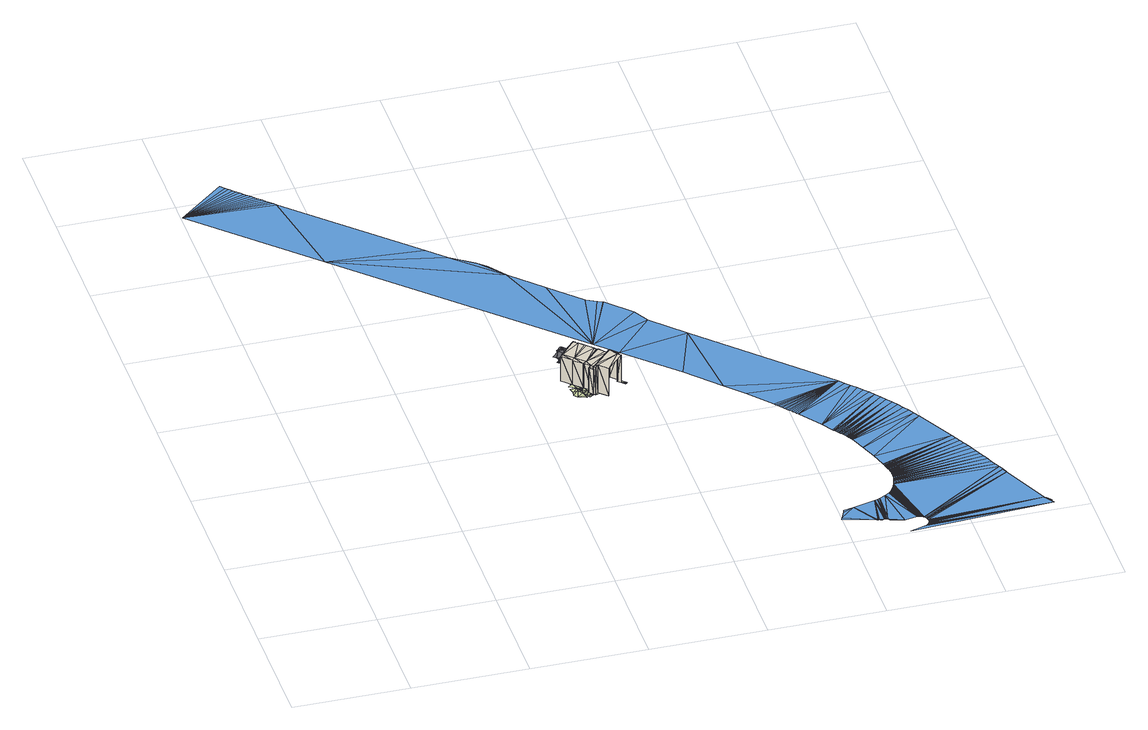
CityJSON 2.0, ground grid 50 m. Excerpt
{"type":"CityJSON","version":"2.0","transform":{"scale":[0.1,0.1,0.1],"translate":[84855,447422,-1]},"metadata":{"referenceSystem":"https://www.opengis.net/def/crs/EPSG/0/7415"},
"CityObjects":{
"building1":{"type":"Building","attributes":{"bgt_status":"bestaand","hoek":"(1:43.9)","identificatiebagpnd":"503100000017045","identificatiebagvbolaagstehuisnummer":"(1:503010000003302)","measuredHeight":12.24,"min-height-surface":0.15,"plaatsingspunt":"(1:84980.310447567.401)","plus_status":"geenWaarde","relatievehoogteligging":"0","tekst":"(1:42)"},"geometry":[{"type":"MultiSurface","lod":"1","boundaries":[[[0,1,2]],[[2,1,3]],[[4,0,5]],[[6,1,7]],[[6,7,8]],[[7,1,9]],[[7,10,11]],[[11,10,12]],[[1,0,9]],[[13,9,4]],[[10,7,9]],[[14,4,5]],[[9,0,4]],[[15,16,3]],[[3,16,2]],[[17,15,1]],[[1,15,3]],[[18,17,6]],[[6,17,1]],[[19,18,8]],[[8,18,6]],[[20,19,7]],[[7,19,8]],[[21,20,11]],[[11,20,7]],[[22,21,12]],[[12,21,11]],[[23,22,10]],[[10,22,12]],[[24,23,9]],[[9,23,10]],[[25,24,13]],[[13,24,9]],[[26,25,4]],[[4,25,13]],[[27,26,14]],[[14,26,4]],[[28,27,5]],[[5,27,14]]]}]},
"building2":{"type":"Building","attributes":{"bgt_status":"bestaand","hoek":"(1:43.9)","identificatiebagpnd":"503100000028000","identificatiebagvbolaagstehuisnummer":"(1:503010000003303)","measuredHeight":12.19,"min-height-surface":0.16,"plaatsingspunt":"(1:84984.506447563.460)","plus_status":"geenWaarde","relatievehoogteligging":"0","tekst":"(1:43)"},"geometry":[{"type":"MultiSurface","lod":"1","boundaries":[[[29,30,31]],[[29,0,30]],[[30,0,32]],[[32,0,2]],[[0,33,5]],[[34,29,35]],[[5,33,36]],[[0,29,33]],[[37,34,35]],[[33,29,34]],[[38,39,30]],[[30,39,31]],[[40,38,32]],[[32,38,30]],[[16,40,2]],[[2,40,32]],[[41,28,36]],[[36,28,5]],[[42,41,33]],[[33,41,36]],[[43,42,34]],[[34,42,33]],[[44,43,37]],[[37,43,34]],[[45,44,35]],[[35,44,37]]]}]},
"building3":{"type":"Building","attributes":{"bgt_status":"bestaand","hoek":"(1:43.9)","identificatiebagpnd":"503100000004636","identificatiebagvbolaagstehuisnummer":"(1:503010000003304)","measuredHeight":12.28,"min-height-surface":0.16,"plaatsingspunt":"(1:84988.378447559.512)","plus_status":"geenWaarde","relatievehoogteligging":"0","tekst":"(1:44)"},"geometry":[{"type":"MultiSurface","lod":"1","boundaries":[[[46,47,48]],[[49,50,51]],[[49,52,50]],[[52,53,54]],[[55,56,57]],[[53,55,57]],[[58,55,53]],[[52,46,53]],[[55,58,59]],[[52,49,46]],[[53,46,58]],[[49,47,46]],[[60,61,50]],[[50,61,51]],[[62,60,52]],[[52,60,50]],[[39,62,31]],[[31,62,54]],[[54,62,52]],[[29,31,53]],[[53,31,54]],[[35,29,57]],[[57,29,53]],[[63,45,56]],[[56,45,35]],[[56,35,57]],[[64,63,55]],[[55,63,56]],[[65,64,59]],[[59,64,55]],[[66,65,58]],[[58,65,59]],[[67,66,46]],[[46,66,58]],[[68,67,48]],[[48,67,46]],[[69,68,47]],[[47,68,48]]]}]},
"building4":{"type":"Building","attributes":{"bgt_status":"bestaand","hoek":"(1:43.9)","identificatiebagpnd":"503100000004640","identificatiebagvbolaagstehuisnummer":"(1:503010000003305)","measuredHeight":13.8,"min-height-surface":0.17,"plaatsingspunt":"(1:84991.913447554.453)","plus_status":"geenWaarde","relatievehoogteligging":"0","tekst":"(1:45)"},"geometry":[{"type":"MultiSurface","lod":"1","boundaries":[[[70,71,72]],[[73,74,75]],[[72,76,70]],[[72,77,76]],[[76,75,78]],[[75,79,80]],[[75,74,79]],[[75,76,77]],[[81,73,75]],[[82,81,75]],[[77,82,75]],[[83,77,72]],[[83,84,77]],[[85,86,72]],[[72,86,83]],[[87,85,71]],[[71,85,72]],[[61,87,51]],[[51,87,70]],[[70,87,71]],[[49,51,76]],[[76,51,70]],[[47,49,78]],[[78,49,76]],[[88,69,75]],[[75,69,47]],[[75,47,78]],[[89,88,80]],[[80,88,75]],[[90,89,79]],[[79,89,80]],[[91,90,74]],[[74,90,79]],[[92,91,73]],[[73,91,74]],[[93,92,81]],[[81,92,73]],[[94,93,82]],[[82,93,81]],[[95,94,77]],[[77,94,82]],[[96,95,84]],[[84,95,77]]]}]},
"landuse1":{"type":"LandUse","attributes":{"bgt_fysiekvoorkomen":"erf","bgt_status":"bestaand","onbegroeidterreindeeloptalud":"0","plus_fysiekvoorkomen":"waardeOnbekend","plus_status":"geenWaarde","relatievehoogteligging":"0"},"geometry":[{"type":"MultiSurface","lod":"1","boundaries":[[[97,98,99]],[[100,97,99]],[[100,101,102]],[[100,99,101]],[[99,98,103]],[[104,98,105]],[[103,98,104]],[[101,106,102]],[[107,106,40]],[[108,40,16]],[[99,109,101]],[[109,99,110]],[[99,103,111]],[[111,110,99]],[[101,109,112]],[[101,113,106]],[[101,112,113]],[[114,103,104]],[[109,110,115]],[[109,115,112]],[[104,105,116]],[[115,110,111]],[[106,117,40]],[[118,113,112]],[[118,112,115]],[[116,114,104]],[[106,113,117]],[[115,111,119]],[[118,115,119]],[[117,113,118]],[[111,103,120]],[[60,103,114]],[[117,118,119]],[[40,117,38]],[[119,111,120]],[[121,114,116]],[[120,103,60]],[[122,116,123]],[[38,117,119]],[[114,121,60]],[[38,119,39]],[[119,120,39]],[[121,116,122]],[[122,123,124]],[[120,60,125]],[[61,60,121]],[[121,122,126]],[[39,120,62]],[[125,60,62]],[[127,122,124]],[[126,122,127]],[[121,126,61]],[[120,125,62]],[[124,128,127]],[[126,127,61]],[[61,127,87]],[[127,128,87]],[[129,85,87]],[[130,129,87]],[[131,85,129]],[[130,131,129]],[[86,85,131]],[[131,130,86]]]}]},
"plantcover1":{"type":"PlantCover","attributes":{"begroeidterreindeeloptalud":"0","bgt_status":"bestaand","class":"groenvoorziening","plus_fysiekvoorkomen":"waardeOnbekend","plus_status":"geenWaarde","relatievehoogteligging":"0"},"geometry":[{"type":"MultiSurface","lod":"1","boundaries":[[[132,133,134]],[[132,134,135]],[[136,132,135]],[[136,133,132]]]}]},
"road1":{"type":"Road","attributes":{"bgt_status":"bestaand","function":"rijbaanlokaleweg","plus_functiewegdeel":"waardeOnbekend","plus_fysiekvoorkomenwegdeel":"betonstraatstenen","plus_status":"geenWaarde","relatievehoogteligging":"0","surfacematerial":"openverharding","wegdeeloptalud":"0"},"geometry":[{"type":"MultiSurface","lod":"1","boundaries":[[[137,138,139]],[[137,140,138]],[[140,137,141]],[[141,137,142]],[[142,137,143]],[[143,137,144]],[[144,137,145]],[[144,145,146]],[[137,147,145]],[[137,148,147]],[[137,149,148]],[[137,150,149]],[[137,151,150]],[[137,152,151]],[[137,153,152]],[[137,154,153]]]}]},
"road2":{"type":"Road","attributes":{"bgt_status":"bestaand","function":"rijbaanlokaleweg","plus_functiewegdeel":"waardeOnbekend","plus_fysiekvoorkomenwegdeel":"betonstraatstenen","plus_status":"geenWaarde","relatievehoogteligging":"0","surfacematerial":"openverharding","wegdeeloptalud":"0"},"geometry":[{"type":"MultiSurface","lod":"1","boundaries":[[[137,155,156]],[[137,157,154]],[[137,158,157]],[[158,137,159]],[[159,137,160]],[[160,137,161]],[[161,137,156]],[[156,155,162]],[[162,155,163]],[[163,155,164]],[[164,155,165]],[[165,155,166]],[[166,155,167]],[[167,155,168]],[[168,155,169]],[[169,155,170]],[[171,169,170]],[[172,171,170]],[[173,172,170]],[[173,170,174]]]}]},
"road3":{"type":"Road","attributes":{"bgt_status":"bestaand","function":"rijbaanlokaleweg","plus_functiewegdeel":"waardeOnbekend","plus_fysiekvoorkomenwegdeel":"betonstraatstenen","plus_status":"geenWaarde","relatievehoogteligging":"0","surfacematerial":"openverharding","wegdeeloptalud":"0"},"geometry":[{"type":"MultiSurface","lod":"1","boundaries":[[[175,176,177]],[[176,178,177]],[[178,176,179]],[[179,176,180]],[[180,176,155]],[[181,180,155]],[[182,181,155]],[[183,182,155]],[[184,183,155]],[[185,184,155]],[[186,185,155]],[[187,186,155]],[[188,187,155]],[[189,188,137]],[[190,189,137]],[[191,190,137]],[[192,191,137]],[[193,192,137]],[[193,137,139]],[[188,155,137]]]}]},
"road4":{"type":"Road","attributes":{"bgt_status":"bestaand","function":"voetpad","plus_functiewegdeel":"waardeOnbekend","plus_fysiekvoorkomenwegdeel":"gebakkenklinkers","plus_status":"geenWaarde","relatievehoogteligging":"0","surfacematerial":"openverharding","wegdeeloptalud":"0"},"geometry":[{"type":"MultiSurface","lod":"1","boundaries":[[[194,195,196]],[[194,196,197]]]}]},
"road5":{"type":"Road","attributes":{"bgt_status":"bestaand","function":"rijbaanlokaleweg","plus_functiewegdeel":"waardeOnbekend","plus_fysiekvoorkomenwegdeel":"betonstraatstenen","plus_status":"geenWaarde","relatievehoogteligging":"0","surfacematerial":"openverharding","wegdeeloptalud":"0"},"geometry":[{"type":"MultiSurface","lod":"1","boundaries":[[[198,199,196]],[[198,155,200]],[[196,195,170]],[[201,202,203]],[[170,203,204]],[[204,203,205]],[[205,206,207]],[[207,206,208]],[[205,203,206]],[[206,209,210]],[[206,211,209]],[[209,211,212]],[[212,211,213]],[[206,203,211]],[[201,214,215]],[[201,215,202]],[[194,216,201]],[[216,197,217]],[[203,195,201]],[[170,195,203]],[[170,155,196]],[[198,196,155]],[[197,216,194]],[[199,197,196]],[[199,217,197]],[[195,194,201]]]}]},
"landuse2":{"type":"LandUse","attributes":{"bgt_fysiekvoorkomen":"geslotenverharding","bgt_status":"bestaand","onbegroeidterreindeeloptalud":"0","plus_fysiekvoorkomen":"waardeOnbekend","plus_status":"geenWaarde","relatievehoogteligging":"0"},"geometry":[{"type":"MultiSurface","lod":"1","boundaries":[[[217,214,216]],[[214,201,216]]]}]},
"road6":{"type":"Road","attributes":{"bgt_status":"bestaand","function":"rijbaanlokaleweg","plus_functiewegdeel":"verkeersdrempel","plus_fysiekvoorkomenwegdeel":"waardeOnbekend","plus_status":"geenWaarde","relatievehoogteligging":"0","surfacematerial":"openverharding","wegdeeloptalud":"0"},"geometry":[{"type":"MultiSurface","lod":"1","boundaries":[[[218,219,175]],[[175,219,176]],[[218,220,219]]]}]},
"road7":{"type":"Road","attributes":{"bgt_status":"bestaand","function":"rijbaanlokaleweg","plus_functiewegdeel":"waardeOnbekend","plus_fysiekvoorkomenwegdeel":"betonstraatstenen","plus_status":"geenWaarde","relatievehoogteligging":"0","surfacematerial":"openverharding","wegdeeloptalud":"0"},"geometry":[{"type":"MultiSurface","lod":"1","boundaries":[[[221,222,223]],[[224,225,200]],[[222,221,226]],[[227,228,222]],[[229,227,230]],[[231,229,232]],[[232,229,230]],[[230,227,233]],[[233,227,234]],[[234,227,222]],[[235,234,222]],[[236,235,222]],[[237,236,238]],[[239,237,238]],[[240,239,238]],[[241,240,238]],[[242,241,243]],[[243,241,244]],[[245,243,244]],[[246,245,247]],[[247,245,244]],[[244,241,219]],[[248,244,219]],[[219,241,176]],[[226,221,225]],[[155,224,200]],[[176,224,155]],[[176,241,238]],[[176,238,224]],[[236,222,238]],[[228,223,222]],[[224,226,225]]]}]},
"road8":{"type":"Road","attributes":{"bgt_status":"bestaand","function":"voetpad","plus_functiewegdeel":"waardeOnbekend","plus_fysiekvoorkomenwegdeel":"gebakkenklinkers","plus_status":"geenWaarde","relatievehoogteligging":"0","surfacematerial":"openverharding","wegdeeloptalud":"0"},"geometry":[{"type":"MultiSurface","lod":"1","boundaries":[[[226,224,238]],[[226,238,222]]]}]},
"plantcover2":{"type":"PlantCover","attributes":{"begroeidterreindeeloptalud":"0","bgt_status":"bestaand","class":"groenvoorziening","plus_fysiekvoorkomen":"gras-enkruidachtigen","plus_status":"geenWaarde","relatievehoogteligging":"0"},"geometry":[{"type":"MultiSurface","lod":"1","boundaries":[[[249,250,200]],[[249,251,252]],[[249,253,251]],[[251,253,254]],[[249,200,253]],[[253,200,225]],[[250,255,200]],[[200,255,198]],[[250,256,255]],[[255,256,257]],[[257,258,259]],[[259,260,261]],[[259,258,260]],[[257,256,258]]]}]},
"landuse3":{"type":"LandUse","attributes":{"bgt_fysiekvoorkomen":"erf","bgt_status":"bestaand","onbegroeidterreindeeloptalud":"0","plus_fysiekvoorkomen":"waardeOnbekend","plus_status":"geenWaarde","relatievehoogteligging":"0"},"geometry":[{"type":"MultiSurface","lod":"1","boundaries":[[[262,90,96]],[[262,96,263]],[[263,96,264]],[[265,264,96]],[[265,96,266]],[[266,96,267]],[[93,94,96]],[[96,94,95]],[[91,92,96]],[[96,92,93]],[[90,91,96]]]}]},
"waterbody1":{"type":"WaterBody","attributes":{"bgt_status":"bestaand","class":"waterloop","plus_status":"geenWaarde","plus_type":"waardeOnbekend","relatievehoogteligging":"0"},"geometry":[{"type":"MultiSurface","lod":"1","boundaries":[[[268,269,270]],[[271,268,272]],[[273,274,272]],[[275,273,272]],[[276,275,272]],[[277,276,272]],[[278,277,272]],[[279,280,281]],[[282,283,284]],[[285,286,287]],[[288,289,284]],[[284,290,291]],[[292,288,284]],[[293,294,295]],[[296,293,295]],[[296,297,293]],[[296,298,297]],[[295,299,300]],[[300,299,301]],[[302,303,304]],[[302,305,306]],[[302,307,308]],[[302,306,307]],[[309,302,308]],[[302,310,305]],[[311,312,286]],[[302,313,296]],[[289,282,284]],[[314,315,316]],[[317,316,279]],[[283,318,284]],[[319,279,281]],[[318,320,284]],[[280,278,321]],[[296,300,302]],[[322,284,320]],[[323,284,322]],[[324,284,323]],[[325,284,324]],[[326,284,325]],[[327,328,286]],[[329,321,272]],[[268,270,272]],[[330,331,270]],[[332,333,270]],[[332,270,334]],[[334,270,335]],[[335,270,336]],[[336,270,337]],[[338,336,337]],[[339,338,337]],[[340,339,337]],[[341,340,337]],[[342,341,337]],[[343,342,337]],[[344,343,337]],[[345,344,337]],[[346,345,337]],[[347,346,337]],[[337,270,348]],[[348,270,349]],[[350,348,351]],[[352,350,351]],[[353,354,355]],[[351,348,356]],[[357,358,348]],[[356,348,359]],[[360,361,348]],[[359,348,362]],[[363,364,348]],[[362,348,364]],[[321,278,272]],[[319,281,365]],[[348,361,363]],[[321,281,280]],[[366,367,365]],[[368,369,370]],[[348,358,360]],[[366,369,371]],[[372,373,374]],[[375,354,376]],[[349,377,348]],[[357,348,377]],[[349,270,331]],[[378,330,270]],[[379,378,270]],[[270,380,379]],[[270,381,380]],[[270,382,381]],[[270,383,382]],[[270,269,383]],[[274,271,272]],[[384,385,315]],[[386,387,385]],[[388,389,387]],[[390,391,389]],[[392,393,391]],[[394,395,393]],[[396,397,395]],[[398,399,397]],[[400,287,399]],[[302,309,313]],[[292,284,291]],[[300,296,295]],[[286,328,311]],[[284,301,401]],[[402,327,286]],[[402,403,327]],[[285,402,286]],[[285,404,402]],[[405,406,404]],[[405,407,406]],[[408,407,409]],[[410,408,411]],[[412,410,411]],[[413,412,414]],[[415,413,416]],[[417,415,416]],[[418,417,419]],[[420,418,421]],[[422,420,423]],[[423,420,424]],[[424,420,425]],[[425,420,421]],[[421,418,426]],[[426,418,419]],[[419,417,427]],[[427,417,416]],[[416,413,414]],[[414,412,411]],[[428,414,411]],[[429,428,411]],[[430,429,411]],[[431,430,411]],[[432,431,411]],[[433,432,434]],[[435,433,434]],[[436,435,434]],[[437,436,434]],[[438,437,439]],[[434,439,437]],[[440,439,434]],[[441,440,434]],[[434,432,411]],[[442,443,375]],[[411,408,409]],[[372,444,370]],[[409,407,405]],[[404,285,405]],[[373,443,445]],[[400,446,287]],[[285,287,446]],[[447,448,355]],[[399,449,400]],[[450,451,452]],[[399,453,449]],[[447,451,454]],[[453,399,398]],[[398,397,455]],[[455,397,396]],[[396,395,456]],[[456,395,394]],[[394,393,457]],[[457,393,458]],[[458,393,392]],[[392,391,459]],[[459,391,390]],[[390,389,460]],[[460,389,461]],[[461,389,388]],[[388,387,462]],[[462,387,463]],[[463,387,386]],[[384,464,385]],[[386,385,464]],[[465,384,315]],[[466,465,315]],[[314,466,315]],[[467,468,452]],[[316,469,314]],[[316,470,469]],[[471,472,473]],[[316,317,470]],[[467,472,474]],[[317,279,475]],[[475,279,319]],[[476,477,365]],[[319,365,477]],[[367,476,365]],[[478,479,473]],[[366,480,367]],[[366,481,480]],[[482,483,484]],[[366,371,481]],[[478,483,485]],[[371,369,486]],[[368,487,369]],[[486,369,487]],[[488,368,370]],[[489,490,484]],[[370,491,488]],[[492,493,494]],[[370,444,491]],[[489,493,495]],[[444,372,496]],[[374,497,372]],[[496,372,497]],[[498,374,373]],[[499,492,494]],[[492,500,501]],[[373,502,498]],[[499,500,492]],[[503,445,443]],[[502,373,445]],[[504,503,443]],[[505,506,501]],[[507,508,509]],[[443,442,504]],[[505,508,506]],[[442,375,510]],[[510,375,511]],[[511,375,512]],[[512,375,376]],[[376,354,513]],[[513,354,514]],[[514,354,353]],[[353,355,515]],[[515,355,516]],[[516,355,517]],[[517,355,448]],[[448,447,518]],[[518,447,519]],[[519,447,520]],[[520,447,521]],[[521,447,454]],[[454,451,522]],[[522,451,523]],[[523,451,524]],[[524,451,525]],[[525,451,450]],[[450,452,468]],[[468,467,474]],[[474,472,526]],[[526,472,471]],[[471,473,527]],[[528,529,473]],[[527,473,529]],[[530,528,473]],[[531,530,473]],[[479,531,473]],[[532,479,478]],[[533,532,478]],[[534,533,478]],[[535,534,478]],[[485,535,478]],[[536,485,483]],[[537,536,483]],[[538,537,483]],[[539,538,483]],[[482,539,483]],[[540,482,484]],[[541,540,484]],[[542,541,484]],[[490,542,484]],[[543,490,489]],[[544,543,489]],[[545,544,489]],[[495,545,489]],[[546,495,493]],[[547,546,493]],[[492,547,493]],[[506,492,501]],[[304,303,509]],[[508,548,506]],[[508,549,548]],[[508,550,549]],[[508,551,550]],[[508,552,551]],[[304,310,302]],[[552,508,553]],[[553,508,554]],[[554,508,555]],[[555,508,556]],[[556,508,557]],[[557,508,558]],[[558,508,559]],[[559,508,560]],[[560,508,561]],[[561,508,562]],[[562,508,507]],[[507,509,563]],[[563,509,303]],[[290,284,401]],[[300,301,284]]]}]}
},
"vertices":[
[1217,1376,132],[1177,1410,132],[1203,1363,132],[1165,1399,132],[1281,1451,132],[1286,1447,132],[1175,1412,132],[1241,1484,132],[1174,1412,132],[1259,1471,132],[1249,1480,132],[1244,1487,132],[1250,1481,132],[1260,1472,132],[1282,1451,132],[1165,1399,11],[1203,1363,11],[1177,1410,11],[1175,1412,11],[1174,1412,11],[1241,1484,11],[1244,1487,11],[1250,1481,11],[1249,1480,11],[1259,1471,11],[1260,1472,11],[1281,1451,11],[1282,1451,11],[1286,1447,11],
[1255,1337,132],[1240,1328,132],[1242,1327,132],[1204,1362,132],[1312,1420,132],[1321,1411,132],[1324,1409,132],[1313,1421,132],[1322,1412,132],[1240,1328,12],[1242,1327,12],[1204,1362,12],[1313,1421,12],[1312,1420,12],[1321,1411,12],[1322,1412,12],[1324,1409,12],
[1356,1375,133],[1362,1371,133],[1357,1376,133],[1282,1287,133],[1253,1289,133],[1268,1274,133],[1266,1304,133],[1255,1337,133],[1242,1327,133],[1326,1407,133],[1327,1407,133],[1324,1409,133],[1346,1385,133],[1347,1386,133],[1253,1289,12],[1268,1274,12],[1266,1304,12],[1327,1407,12],[1326,1407,12],[1347,1386,12],[1346,1385,12],[1356,1375,12],[1357,1376,12],[1362,1371,12],
[1268,1274,148],[1275,1267,148],[1287,1280,148],[1390,1339,148],[1391,1341,148],[1363,1370,148],[1282,1287,148],[1385,1334,148],[1362,1371,148],[1393,1342,148],[1364,1371,148],[1388,1338,148],[1387,1336,148],[1324,1246,148],[1398,1321,148],[1287,1280,12],[1324,1246,12],[1275,1267,12],[1363,1370,12],[1364,1371,12],[1393,1342,12],[1391,1341,12],[1390,1339,12],[1388,1338,12],[1387,1336,12],[1385,1334,12],[1398,1321,12],
[1187,1282,15],[1201,1271,12],[1211,1307,15],[1192,1305,13],[1214,1328,14],[1187,1330,13],[1228,1292,12],[1234,1268,14],[1237,1257,13],[1215,1335,12],[1184,1347,13],[1195,1363,13],[1221,1313,15],[1224,1309,13],[1229,1302,13],[1222,1320,15],[1222,1327,12],[1239,1278,12],[1228,1312,14],[1247,1267,12],[1233,1329,13],[1226,1323,13],[1233,1315,12],[1251,1301,12],[1260,1277,12],[1263,1270,14],[1250,1257,13],[1268,1267,13],[1255,1294,10],[1266,1274,14],[1268,1271,14],[1271,1267,15],[1286,1277,16],[1293,1267,14],[1290,1277,16],
[1202,1475,15],[1202,1467,13],[1213,1478,13],[1202,1490,12],[1191,1478,12],
[1212,1520,12],[1216,1512,13],[1218,1513,13],[1215,1512,13],[1213,1511,13],[1212,1510,13],[1211,1508,13],[1210,1507,13],[1188,1527,12],[1208,1506,13],[1193,1532,12],[1193,1533,12],[1194,1533,12],[1195,1534,12],[1195,1535,12],[1196,1535,12],[1196,1536,12],[1196,1537,12],
[1251,1559,14],[1199,1545,12],[1197,1538,12],[1198,1540,12],[1198,1541,12],[1198,1542,12],[1199,1544,12],[1199,1547,12],[1199,1548,12],[1198,1550,12],[1198,1551,12],[1198,1552,12],[1197,1554,12],[1197,1555,12],[1196,1556,12],[1211,1598,14],[1195,1558,12],[1195,1559,12],[1194,1560,12],[1183,1570,12],
[1246,1507,12],[1275,1536,14],[1243,1510,12],[1241,1511,12],[1240,1512,12],[1239,1512,12],[1237,1513,12],[1236,1514,12],[1234,1514,12],[1233,1515,12],[1231,1515,12],[1230,1515,12],[1228,1515,12],[1227,1515,12],[1225,1515,12],[1224,1515,12],[1222,1515,12],[1221,1514,12],[1219,1514,13],
[1227,1611,15],[1224,1607,15],[1231,1600,15],[1234,1604,15],
[1259,1595,16],[1249,1605,16],[1273,1582,16],[1229,1617,16],[1227,1626,15],[1209,1607,14],[1209,1600,13],[1208,1601,13],[1207,1604,13],[1208,1602,13],[1207,1603,13],[1208,1605,13],[1207,1605,13],[1208,1607,14],[1208,1606,13],[1208,1607,13],[1232,1621,16],[1230,1622,16],[1233,1613,16],[1237,1616,16],
[1251,1502,12],[1277,1534,14],[1280,1531,14],
[1288,1567,15],[1284,1556,15],[1306,1551,16],[1274,1558,15],[1277,1577,16],[1278,1562,15],[1301,1545,15],[1303,1548,16],[1297,1541,15],[1294,1541,14],[1296,1540,14],[1295,1541,14],[1294,1542,14],[1293,1542,14],[1292,1542,14],[1291,1542,14],[1290,1541,14],[1281,1552,15],[1289,1541,14],[1289,1540,14],[1283,1535,14],[1283,1534,14],[1282,1534,14],[1278,1533,14],[1281,1533,14],[1280,1533,14],[1279,1533,14],[1278,1534,14],
[1291,1595,16],[1289,1599,16],[1293,1586,16],[1293,1592,16],[1286,1579,16],[1290,1581,16],[1262,1601,16],[1283,1612,16],[1267,1613,16],[1281,1616,16],[1269,1617,16],[1277,1618,16],[1272,1619,16],
[1421,1315,12],[1420,1314,12],[1418,1312,12],[1417,1310,12],[1415,1309,12],[1413,1307,12],
[2335,71,5],[2335,68,5],[2827,93,5],[2334,73,5],[2730,303,5],[2333,78,5],[2334,76,5],[2332,81,5],[2331,83,5],[2329,85,5],[2328,87,5],[2324,91,5],[2326,89,5],[2711,349,5],[315,2993,5],[303,3005,5],[8,2923,5],[2213,277,5],[2244,91,5],[2298,102,5],[339,2969,5],[327,2981,5],[376,2933,5],[363,2945,5],[351,2957,5],[1068,2294,5],[1063,2299,5],[965,2366,5],[1159,2182,5],[1097,2266,5],[1102,2261,5],[890,2439,5],[478,2470,5],[400,2909,5],[1365,1618,5],[1450,1535,5],[1623,1723,5],[1585,1794,5],[1485,1893,5],[1482,1894,5],[1461,1904,5],[1417,1927,5],[1586,1792,5],[2184,111,5],[2185,108,5],[1289,2055,5],[2262,333,5],[2320,95,5],[2322,93,5],[2265,341,5],[290,3017,5],[2268,347,5],[278,3029,5],[2721,327,5],[266,3041,5],[254,3053,5],[242,3065,5],[230,3077,5],[212,3096,5],[2181,115,5],[2182,113,5],[2730,305,5],[2333,50,5],[2332,47,5],[2830,91,5],[2828,93,5],[2832,90,5],[2834,88,5],[2836,86,5],[2850,63,5],[2838,84,5],[2840,82,5],[2842,80,5],[2843,78,5],[2845,76,5],[2847,74,5],[2848,72,5],[2850,69,5],[2851,67,5],[2853,65,5],[2858,49,5],[2330,45,5],[2246,10,5],[2308,28,5],[2305,27,5],[2278,443,5],[2619,547,5],[2608,568,5],[2311,28,5],[2328,41,5],[2326,39,5],[2313,29,5],[2324,37,5],[2322,35,5],[2315,30,5],[2320,33,5],[2318,32,5],[2701,371,5],[2691,393,5],[2272,359,5],[2278,381,5],[2681,415,5],[2671,437,5],[2275,370,5],[2661,459,5],[2651,481,5],[2281,403,5],[2630,525,5],[2280,433,5],[2329,43,5],[2334,52,5],[2334,55,5],[2335,57,5],[2335,60,5],[2336,63,5],[2336,65,5],[2258,325,5],[2318,96,5],[2255,319,5],[2315,97,5],[2250,312,5],[2313,99,5],[2246,305,5],[2311,99,5],[2245,303,5],[2308,100,5],[2241,299,5],[2305,101,5],[2239,296,5],[2303,101,5],[2237,294,5],[2300,102,5],[2233,291,5],[388,2921,5],[2180,116,5],[2180,115,5],[2179,117,5],[2186,264,5],[2176,118,5],[2174,119,5],[2171,120,5],[2177,261,5],[2169,121,5],[2163,257,5],[2166,121,5],[2163,120,5],[2145,122,5],[2162,120,5],[2147,121,5],[2161,120,5],[2158,119,5],[2149,120,5],[2156,117,5],[2151,119,5],[2154,116,5],[2153,117,5],[2152,117,5],[2152,118,5],[2150,119,5],[2148,121,5],[2143,122,5],[2142,122,5],[2141,122,5],[2140,122,5],[2139,122,5],[2138,122,5],[2067,231,5],[2137,121,5],[2136,121,5],[2135,121,5],[1997,163,5],[2002,175,5],[2018,210,5],[2023,222,5],[2281,421,5],[2640,503,5],[2280,393,5],[2281,412,5],[2232,290,5],[2597,590,5],[2275,459,5],[2234,292,5],[2246,557,5],[2586,612,5],[2496,780,5],[2236,293,5],[2270,479,5],[2238,295,5],[2240,297,5],[2243,300,5],[2244,301,5],[2245,304,5],[2247,307,5],[2249,309,5],[2252,314,5],[2253,317,5],[2256,322,5],[2259,327,5],[2260,330,5],[2481,805,5],[2219,627,5],[2263,335,5],[2264,338,5],[2191,696,5],[2466,830,5],[2450,854,5],[2193,691,5],[2266,344,5],[2270,355,5],[2269,351,5],[2434,878,5],[2184,710,5],[2273,362,5],[2274,366,5],[2164,740,5],[2417,902,5],[2400,926,5],[2177,721,5],[2276,374,5],[2277,378,5],[2278,385,5],[2383,949,5],[2152,756,5],[2279,389,5],[2102,827,5],[2365,972,5],[2347,994,5],[2139,772,5],[2280,397,5],[2281,400,5],[2281,406,5],[2328,1017,5],[2309,1038,5],[2289,1060,5],[2281,409,5],[2281,415,5],[2281,418,5],[2269,1081,5],[2031,924,5],[1794,1197,5],[2249,1102,5],[1755,1593,5],[2281,424,5],[2281,427,5],[2280,430,5],[2280,436,5],[2279,439,5],[2278,447,5],[2277,451,5],[2276,455,5],[2274,463,5],[2273,467,5],[2272,471,5],[2271,475,5],[2269,483,5],[2268,486,5],[2267,490,5],[2266,494,5],[2192,693,5],[2190,698,5],[2187,703,5],[2189,701,5],[2186,705,5],[2185,708,5],[2182,712,5],[2181,714,5],[2180,717,5],[2178,719,5],[2176,723,5],[2173,727,5],[2170,732,5],[2167,736,5],[2161,744,5],[2158,748,5],[2155,752,5],[2149,760,5],[2146,764,5],[2143,768,5],[2136,776,5],[2133,780,5],[2025,931,5],[2020,937,5],[2015,944,5],[2009,951,5],[2004,958,5],[1999,964,5],[1993,971,5],[1988,978,5],[1982,984,5],[1977,991,5],[1971,998,5],[1966,1004,5],[1960,1011,5],[1955,1018,5],[1866,1119,5],[1661,1334,5]
]}
